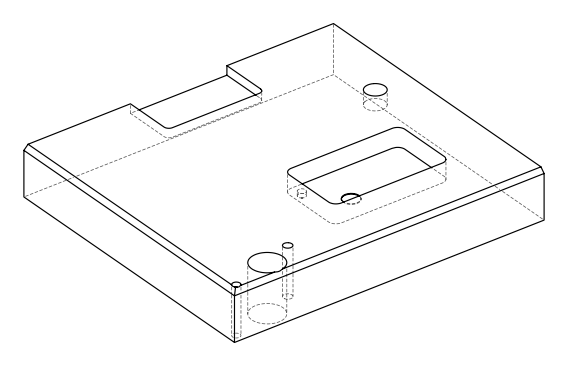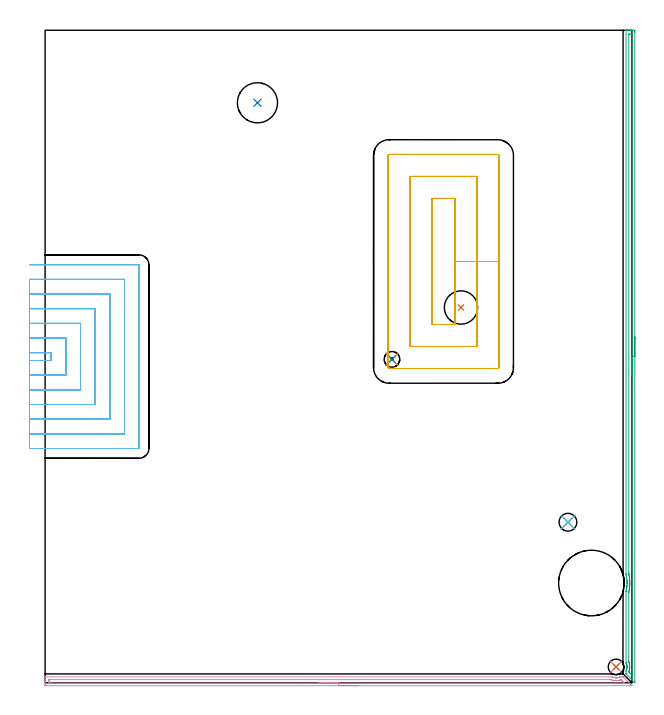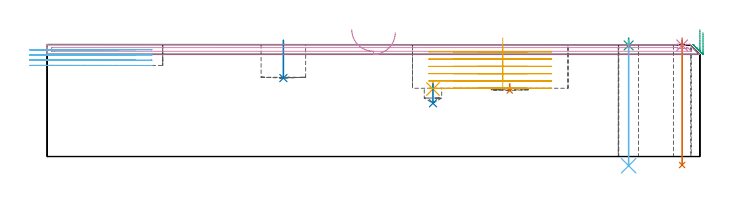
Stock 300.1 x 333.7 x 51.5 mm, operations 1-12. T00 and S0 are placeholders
(PLAN: 13 operations, 8 tool changes, 33.7 min)
(1 INDEXABLE_INSERT_DRILL_BLIND_HOLE_FROM_SOLID | STEP1POCKET | NXT0302_005 | 0.02 min | 4738 mm3)
(2 INDEXABLE_INSERT_DRILL_BLIND_HOLE_FROM_SOLID_1 | STEP1POCKET_2 | NXT0302_012 | 0.07 min | 4998 mm3)
(3 SPOT_DRILL | STEP1HOLE_1 | NXT0321_9005460120000 | 0.03 min | 0 mm3)
(4 SPOT_DRILL_1 | STEP1HOLE_2 | NXT0321_9005460120000 | 0.03 min | 1 mm3)
(5 SPOT_DRILL_2 | STEP1POCKET_1 | NXT0321_9005460120000 | 0.03 min | 2150 mm3)
(6 DRILL_THROUGH_HOLE_INTO_CENTER | STEP1HOLE_1 | UGT0301_206 | 0.23 min | 3336 mm3)
(7 DRILL_THROUGH_HOLE_INTO_CENTER_1 | STEP1HOLE_2 | UGT0301_475 | 0.23 min | 2576 mm3)
(8 DRILL_BLIND_HOLE_INTO_CENTER | STEP1POCKET_1 | UGT0301_475 | 0.04 min | 293 mm3)
(9 AREA_MILL | FG_CHAMFER_SURFACE | UGT0205_001 | 5.48 min | 3382 mm3)
(10 AREA_MILL_1 | FG_CHAMFER_SURFACE_1 | UGT0205_001 | 4.94 min | 3011 mm3)
(11 MILL_RECTANGULAR_POCKET | POCKET_RECTANGULAR_STRAIGHT | UGT0201_133 | Follow Part, ap 3.75, ae 75% | 9.6 min | 171150 mm3)
(12 MILL_SLOT | SLOT_PARTIAL_RECTANGULAR | NXT0201_010 | Follow Part, ap 2.5, ae 75% | 11.56 min | 52902 mm3)
(13 MILL_THROUGH_HOLE_FROM_SOLID_MATERIAL | STEP1HOLE | UGT0201_018 | Circular | 1.48 min | 45409 mm3)
(TOOL NXT0302_005 | Index. Insert Drill 17mm [880-D1700L20-05] | D17 PA176 FL85 Z2)
(TOOL NXT0302_012 | Index. Insert Drill 20.5mm [880-D2050L25-03] | D20.5 PA176 FL62 Z2)
(TOOL NXT0321_9005460120000 | NC Spot Drill, 142deg, 12mm, Carbide, Uncoated | D12 PA142 FL30 Z2)
(TOOL UGT0301_206 | Twist Drill 9.1 mm | D9.1 PA118 FL78 Z2)
(TOOL UGT0301_475 | Carbide Drill 8.0 mm | D8 PA118 FL75 Z2)
(TOOL UGT0205_001 | Chamfer Mill 20 x 3 x 45 deg. | D20 FL50 Z2)
(TOOL UGT0201_133 | Carbide End Mill 15.0 | D15 FL30 Z4)
(TOOL NXT0201_010 | ENDMILL 10mm [2P460-1000-NA 1630] | D10 FL30 Z6)
(TOOL UGT0201_018 | End mill 30 mm | D30 FL50 Z4)
(OP 1 INDEXABLE_INSERT_DRILL_BLIND_HOLE_FROM_SOLID)
G17 G21 G94 G90
T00 M6
G54
G17 G0 G90 X212.7 Y191.9 S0 M3
G43 Z61.5 H1
G94 G81 G98 Z30.4 F250. R33.4
G80
M5
M2
(OP 2 INDEXABLE_INSERT_DRILL_BLIND_HOLE_FROM_SOLID_1)
G17 G21 G94 G90
T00 M6
G54
G17 G0 G90 X108.6 Y296.6 S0 M3
G43 Z61.5 H1
G94 G81 G98 Z36.1 F250. R53.5
G80
M5
M2
(OP 3 SPOT_DRILL)
G17 G21 G94 G90
T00 M6
G54
G17 G0 G90 X267.4 Y82.1 S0 M3
G43 Z61.5 H0
G94 G81 G98 Z51.108 F250. R54.5
G80
M5
M2
(OP 4 SPOT_DRILL_1)
G17 G21 G94 G90
T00 M6
G54
G17 G0 G90 X292. Y8.1 S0 M3
G43 Z61.5 H0
G94 G81 G98 Z51.147 F250. R54.5
G80
M5
M2
(OP 5 SPOT_DRILL_2)
G17 G21 G94 G90
T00 M6
G54
G17 G0 G90 X177.4 Y165.4 S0 M3
G43 Z61.5 H0
G94 G81 G98 Z31.056 F250. R34.4
G80
M5
M2
(OP 6 DRILL_THROUGH_HOLE_INTO_CENTER)
G17 G21 G94 G90
T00 M6
G54
G17 G0 G90 X267.4 Y82.1 S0 M3
G43 Z61.5 H0
G94 G73 G98 Z-4.234 F250. Q7.962 R53.5
G80
M5
M2
(OP 7 DRILL_THROUGH_HOLE_INTO_CENTER_1)
G17 G21 G94 G90
T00 M6
G54
G17 G0 G90 X292. Y8.1 S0 M3
G43 Z61.5 H0
G94 G73 G98 Z-3.903 F250. Q7.915 R53.5
G80
M5
M2
(OP 8 DRILL_BLIND_HOLE_INTO_CENTER)
G17 G21 G94 G90
T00 M6
G54
G17 G0 G90 X177.4 Y165.4 S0 M3
G43 Z61.5 H0
G94 G81 G98 Z24.5 F250. R33.4
G80
M5
M2
(OP 9 AREA_MILL)
G17 G21 G94 G90
T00 M6
G54
G17 G0 G90 X301.6 Y176.85 S1061 M3
G43 Z61.5 H0
Z57.
G94 G1 Y176.812 Z56.128 F250.
Y176.698 Z55.264
Y176.509 Z54.412
Y176.247 Z53.58
Y175.913 Z52.774
Y175.51 Z52.
Y175.042 Z51.264
Y174.51 Z50.572
Y173.921 Z49.929
Y173.278 Z49.34
Y172.586 Z48.808
Y171.85 Z48.34
Y171.076 Z47.937
Y170.27 Z47.603
Y169.438 Z47.341
Y168.587 Z47.152
Y167.722 Z47.038
Y166.85 Z47.
X301.599 Y0.156
X301.596 Y0.016 Z47.003
X301.559 Y0.048 Z47.039
X301.424 Y0.176 Z47.175
X297.304 Y4.296 Z51.295
X297.114 Y4.489 Z51.479
X297.104 Y4.504 Z51.489
X297.1 Y4.645 Z51.5
Y5.985
X297.106 Y6.141 Z51.492
X297.216 Y6.387 Z51.383
X297.269 Y6.513 Z51.327
X297.272 Y6.52 Z51.324
X297.43 Y6.968 Z51.167
X297.45 Y7.057 Z51.147
X297.531 Y7.413 Z51.068
X297.565 Y7.7 Z51.034
X297.567 Y7.724 Z51.031
X297.568 Y7.744 Z51.028
X297.571 Y7.772 Z51.023
X297.583 Y7.859 Z51.014
Y7.861
X297.581 Y8.11 Z51.007
X297.583 Y8.317 Z51.013
X297.572 Y8.411 Z51.022
X297.569 Y8.443 Z51.027
X297.557 Y8.538 Z51.035
X297.55 Y8.613 Z51.045
X297.544 Y8.666 Z51.051
X297.536 Y8.755 Z51.061
X297.502 Y8.911 Z51.096
X297.438 Y9.206 Z51.161
X297.317 Y9.56 Z51.28
X297.288 Y9.648 Z51.31
X297.262 Y9.709 Z51.337
X297.196 Y9.861 Z51.401
X297.152 Y9.955 Z51.445
X297.106 Y10.059 Z51.491
X297.1 Y10.453 Z51.5
X297.103 Y46.704 Z51.495
X297.105 Y46.737 Z51.493
X297.109 Y46.777 Z51.487
X297.201 Y47.162 Z51.398
X297.208 Y47.19 Z51.392
X297.299 Y47.608 Z51.3
X297.369 Y47.989 Z51.229
X297.382 Y48.055 Z51.217
X297.511 Y48.948 Z51.082
X297.548 Y49.329 Z51.043
X297.584 Y49.667 Z51.013
X297.593 Y49.776 Z51.
X297.6 Y49.842 Z50.994
X297.626 Y50.471 Z50.969
X297.634 Y50.694 Z50.958
X297.635 Y50.735
X297.628 Y51.483 Z50.961
Y51.496
Y51.628 Z50.967
X297.573 Y52.457 Z51.022
X297.569 Y52.521 Z51.028
X297.465 Y53.414 Z51.134
X297.309 Y54.308 Z51.289
X297.114 Y55.201 Z51.482
X297.112 Y55.257 Z51.485
X297.106 Y55.681 Z51.493
X297.1 Y333.524 Z51.5
X297.102 Y333.692 Z51.488
X297.116 Y333.7 Z51.475
X297.48 Z51.119
X297.77 Z50.829
X298.466 Z50.129
X299.698 Z48.899
X300.234 Z48.361
X300.85 Z47.746
X301.117 Y333.697 Z47.478
X301.591 Y333.691 Z47.005
X301.594 Y333.559 Z47.003
X301.598 Y333.077 Z47.002
X301.6 Y332.589 Z47.
Y166.85
X300.186 Z48.414
Y5.14
X300.184 Y4.248 Z48.416
X300.183 Y4.198 Z48.417
X300.167 Y3.895 Z48.433
X300.074 Y3.983 Z48.526
X299.854 Y4.198 Z48.746
X299.35 Y4.7 Z49.25
X298.96 Y5.091 Z49.64
X298.562 Y5.5 Z50.038
X298.522 Y5.545 Z50.078
X298.524 Y5.563 Z50.076
X298.535 Y5.606 Z50.065
X298.66 Y5.985 Z49.94
X298.754 Y6.287 Z49.846
X298.81 Y6.531 Z49.79
X298.887 Y6.879 Z49.713
X298.943 Y7.29 Z49.657
X298.99 Y7.772 Z49.61
X298.994 Y7.836 Z49.606
X298.995 Y8.131 Z49.605
X298.991 Y8.396 Z49.609
X298.971 Y8.666 Z49.629
X298.923 Y9.098 Z49.677
X298.834 Y9.56 Z49.766
X298.77 Y9.846 Z49.83
X298.642 Y10.276 Z49.958
X298.587 Y10.454 Z50.013
X298.521 Y10.667 Z50.079
X298.514 Y11.347 Z50.086
X298.519 Y46.148 Z50.081
Y46.201
X298.525 Y46.41 Z50.075
X298.629 Y46.931 Z49.971
X298.66 Y47.095 Z49.94
X298.765 Y47.686 Z49.835
X298.812 Y47.989 Z49.788
X298.88 Y48.464 Z49.72
X298.931 Y48.882 Z49.669
X298.953 Y49.083 Z49.647
X298.97 Y49.267 Z49.63
X299.01 Y49.776 Z49.59
X299.024 Y50.105 Z49.576
X299.045 Y50.67 Z49.555
X299.046 Y50.978 Z49.554
X299.04 Y51.563 Z49.56
X299.026 Y51.891 Z49.574
X298.989 Y52.457 Z49.611
X298.959 Y52.853 Z49.641
X298.9 Y53.351 Z49.7
X298.836 Y53.871 Z49.764
X298.772 Y54.245 Z49.828
X298.645 Y54.957 Z49.955
X298.61 Y55.138 Z49.99
X298.528 Y55.559 Z50.072
X298.522 Y55.976 Z50.078
X298.521 Y56.032 Z50.079
X298.515 Y331.607 Z50.085
X298.516 Y331.659 Z50.084
X298.518 Y331.684 Z50.082
X298.52 Y331.689 Z50.08
X298.539 Y331.692 Z50.061
X298.946 Y331.699 Z49.654
X299.35 Z49.25
X299.831 Y331.697 Z48.769
X300.068 Y331.69 Z48.532
X300.179 Y331.681 Z48.421
X300.185 Y331.339 Z48.415
Y331.29
X300.186 Y166.85 Z48.414
Y165.978 Z48.452
Y165.114 Z48.566
Y164.262 Z48.755
Y163.43 Z49.017
Y162.624 Z49.351
Y161.85 Z49.754
Y161.114 Z50.223
Y160.422 Z50.754
Y159.779 Z51.343
Y159.19 Z51.986
Y158.659 Z52.678
Y158.19 Z53.414
Y157.787 Z54.188
Y157.453 Z54.994
Y157.191 Z55.826
Y157.002 Z56.678
Y156.888 Z57.543
Y156.85 Z58.414
G0 Z61.5
M5
M2
(OP 10 AREA_MILL_1)
G17 G21 G94 G90
T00 M6
G54
G17 G0 G90 X160.05 Y-1.5 S1061 M3
G43 Z61.5 H0
Z57.
G94 G1 X160.012 Z56.129 F250.
X159.898 Z55.264
X159.709 Z54.412
X159.447 Z53.58
X159.113 Z52.774
X158.71 Z52.
X158.242 Z51.264
X157.71 Z50.572
X157.121 Z49.929
X156.478 Z49.34
X155.786 Z48.809
X155.05 Z48.34
X154.276 Z47.937
X153.47 Z47.603
X152.638 Z47.341
X151.787 Z47.152
X150.922 Z47.038
X150.05 Z47.
X0.602 Y-1.499 Z47.001
X0.121 Y-1.494 Z47.003
X0.009 Y-1.491 Z47.005
X0. Y-1.017 Z47.478
Y-0.73 Z47.765
Y-0.134 Z48.36
Y0.441 Z48.938
Y0.75 Z49.246
Y1.324 Z49.821
Y1.634 Z50.129
Y2.663 Z51.162
X0.009 Y2.986 Z51.477
X0.01 Y3.005 Z51.495
X0.152 Y3. Z51.5
X289.688
X290.02 Y3.007 Z51.491
X290.141 Y2.952 Z51.445
X290.217 Y2.914 Z51.409
X290.384 Y2.84 Z51.338
X290.43 Y2.82 Z51.318
X290.873 Y2.671 Z51.169
X291.324 Y2.569 Z51.061
X291.425 Y2.558 Z51.05
X291.532 Y2.545 Z51.039
X291.595 Y2.539 Z51.031
X291.77 Y2.518 Z51.015
X291.978 Y2.52 Z51.007
X292.218 Y2.516 Z51.014
X292.36 Y2.534 Z51.027
X292.41 Y2.538 Z51.033
X292.485 Y2.548 Z51.04
X292.643 Y2.562 Z51.061
X292.668 Y2.565 Z51.063
X292.983 Y2.637 Z51.135
X293.112 Y2.666 Z51.164
X293.563 Y2.819 Z51.317
X293.643 Y2.855 Z51.348
X293.784 Y2.915 Z51.408
X293.902 Y2.974 Z51.465
X293.981 Y3.005 Z51.492
X294.142 Y3. Z51.5
X295.043
X295.587 Y3.006 Z51.49
X295.637 Y2.963 Z51.462
X297.852 Y0.75 Z49.246
X299.619 Y-1.017 Z47.479
X300.093 Y-1.494 Z47.006
Y-1.498 Z47.002
Y-1.5 Z47.
X150.05
Y-0.086 Z48.414
X3.279
X2.387 Y-0.085 Z48.415
X2.336 Y-0.084 Z48.416
X2.01 Y-0.071 Z48.429
X2.006 Y0.028 Z48.528
X2.001 Y0.248 Z48.748
X2. Y0.75 Z49.25
X2.001 Y1.133 Z49.633
X2.005 Y1.516 Z50.016
X2.009 Y1.566 Z50.066
X2.013 Y1.58 Z50.08
X2.019 Y1.581 Z50.081
X2.07 Y1.584 Z50.084
X2.176 Y1.585 Z50.085
X2.387 Y1.586 Z50.086
X288.84 Y1.585 Z50.085
X289.261 Y1.579 Z50.079
X289.472 Y1.57 Z50.07
X289.683 Y1.503 Z50.003
X289.877 Y1.442 Z49.942
X290.293 Y1.323 Z49.823
X290.575 Y1.258 Z49.758
X290.796 Y1.208 Z49.708
X291.042 Y1.172 Z49.672
X291.468 Y1.125 Z49.625
X291.65 Y1.112 Z49.612
X292.179 Y1.108 Z49.608
X292.36 Y1.111 Z49.611
X292.839 Y1.159 Z49.659
X293.252 Y1.219 Z49.719
X293.593 Y1.296 Z49.796
X293.839 Y1.355 Z49.855
X294.144 Y1.45 Z49.95
X294.284 Y1.495 Z49.995
X294.436 Y1.543 Z50.043
X294.519 Y1.568 Z50.068
X294.558 Y1.577 Z50.077
X294.658 Y1.481 Z49.981
X295.037 Y1.112 Z49.612
X295.4 Y0.75 Z49.25
X295.929 Y0.22 Z48.72
X296.122 Y0.021 Z48.521
X296.2 Y-0.062 Z48.438
X296.212 Y-0.08 Z48.42
X296.183 Y-0.081 Z48.419
X296.099 Y-0.084 Z48.416
X295.929 Y-0.085 Z48.415
X295.88 Y-0.086 Z48.414
X150.05
X149.178 Z48.452
X148.314 Z48.566
X147.462 Z48.755
X146.63 Z49.017
X145.824 Z49.351
X145.05 Z49.754
X144.314 Z50.223
X143.622 Z50.754
X142.979 Z51.343
X142.39 Z51.986
X141.858 Z52.679
X141.39 Z53.414
X140.987 Z54.188
X140.653 Z54.994
X140.391 Z55.826
X140.202 Z56.678
X140.088 Z57.543
X140.05 Z58.414
G0 Z61.5
M5
M2
(OP 11 MILL_RECTANGULAR_POCKET)
G17 G21 G94 G90
T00 M6
G54
G17 G0 G90 X209.5 Y191.723 S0 M3
G43 Z61.546 H0
Z54.546
G94 G1 Y215.45 Z48.188 F250.
Y247.7 F500.
X198.
Y183.2
X209.5
Y215.45
X220.75
Y258.95
X186.75
Y171.95
X220.75
Y215.45
X232.
Y269.8
G3 X231.6 Y270.2 R0.4
G1 X175.9
G3 X175.5 Y269.8 R0.4
G1 Y161.1
G3 X175.9 Y160.7 R0.4
G1 X231.6
G3 X232. Y161.1 R0.4
G1 Y215.45
Y216.45
G0 X209.5 Y191.723 Z51.188
G1 Y215.45 Z44.831 F250.
Y247.7 F500.
X198.
Y183.2
X209.5
Y215.45
X220.75
Y258.95
X186.75
Y171.95
X220.75
Y215.45
X232.
Y269.8
G3 X231.6 Y270.2 R0.4
G1 X175.9
G3 X175.5 Y269.8 R0.4
G1 Y161.1
G3 X175.9 Y160.7 R0.4
G1 X231.6
G3 X232. Y161.1 R0.4
G1 Y215.45
Y216.45
G0 X209.5 Y191.723 Z47.831
G1 Y215.45 Z41.473 F250.
Y247.7 F500.
X198.
Y183.2
X209.5
Y215.45
X220.75
Y258.95
X186.75
Y171.95
X220.75
Y215.45
X232.
Y269.8
G3 X231.6 Y270.2 R0.4
G1 X175.9
G3 X175.5 Y269.8 R0.4
G1 Y161.1
G3 X175.9 Y160.7 R0.4
G1 X231.6
G3 X232. Y161.1 R0.4
G1 Y215.45
Y216.45
G0 X209.5 Y191.723 Z44.473
G1 Y215.45 Z38.115 F250.
Y247.7 F500.
X198.
Y183.2
X209.5
Y215.45
X220.75
Y258.95
X186.75
Y171.95
X220.75
Y215.45
X232.
Y269.8
G3 X231.6 Y270.2 R0.4
G1 X175.9
G3 X175.5 Y269.8 R0.4
G1 Y161.1
G3 X175.9 Y160.7 R0.4
G1 X231.6
G3 X232. Y161.1 R0.4
G1 Y215.45
Y216.45
G0 X209.5 Y191.723 Z41.115
G1 Y215.45 Z34.758 F250.
Y247.7 F500.
X198.
Y183.2
X209.5
Y215.45
X220.75
Y258.95
X186.75
Y171.95
X220.75
Y215.45
X232.
Y269.8
G3 X231.6 Y270.2 R0.4
G1 X175.9
G3 X175.5 Y269.8 R0.4
G1 Y161.1
G3 X175.9 Y160.7 R0.4
G1 X231.6
G3 X232. Y161.1 R0.4
G1 Y215.45
Y216.45
G0 X209.5 Y191.723 Z37.758
G1 Y215.45 Z31.4 F250.
Y247.7 F500.
X198.
Y183.2
X209.5
Y215.45
X220.75
Y258.95
X186.75
Y171.95
X220.75
Y215.45
X232.
Y269.8
G3 X231.6 Y270.2 R0.4
G1 X175.9
G3 X175.5 Y269.8 R0.4
G1 Y161.1
G3 X175.9 Y160.7 R0.4
G1 X231.6
G3 X232. Y161.1 R0.4
G1 Y215.45
Y216.45
G0 Z61.546
M5
M2
(OP 12 MILL_SLOT)
G17 G21 G94 G90
T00 M6
G54
G17 G0 G90 X-8. Y164.8 S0 M3
G43 Z61.546 H1
Z49.134
G94 G1 X-5. F250.
X3.1 F500.
Y168.8
X-5.
X-8. F250.
Y157.3
X-5.
X10.6 F500.
Y176.3
X-5.
X-8. F250.
Y149.8
X-5.
X18.1 F500.
Y183.8
X-5.
X-8. F250.
Y142.3
X-5.
X25.6 F500.
Y191.3
X-5.
X-8. F250.
Y134.8
X-5.
X33.1 F500.
Y198.8
X-5.
X-8. F250.
Y127.3
X-5.
X40.6 F500.
Y206.3
X-5.
X-8. F250.
Y119.8
X-5.
X48. F500.
X48.055 Y119.805
X48.095 Y119.845
X48.1 Y119.9
Y213.7
X48.095 Y213.755
X48.055 Y213.795
X48. Y213.8
X-5.
X-8. F250.
G0 Y164.8 Z46.723
G1 X-5.
X3.1 F500.
Y168.8
X-5.
X-8. F250.
Y157.3
X-5.
X10.6 F500.
Y176.3
X-5.
X-8. F250.
Y149.8
X-5.
X18.1 F500.
Y183.8
X-5.
X-8. F250.
Y142.3
X-5.
X25.6 F500.
Y191.3
X-5.
X-8. F250.
Y134.8
X-5.
X33.1 F500.
Y198.8
X-5.
X-8. F250.
Y127.3
X-5.
X40.6 F500.
Y206.3
X-5.
X-8. F250.
Y119.8
X-5.
X48. F500.
X48.055 Y119.805
X48.095 Y119.845
X48.1 Y119.9
Y213.7
X48.095 Y213.755
X48.055 Y213.795
X48. Y213.8
X-5.
X-8. F250.
G0 Y164.8 Z44.311
G1 X-5.
X3.1 F500.
Y168.8
X-5.
X-8. F250.
Y157.3
X-5.
X10.6 F500.
Y176.3
X-5.
X-8. F250.
Y149.8
X-5.
X18.1 F500.
Y183.8
X-5.
X-8. F250.
Y142.3
X-5.
X25.6 F500.
Y191.3
X-5.
X-8. F250.
Y134.8
X-5.
X33.1 F500.
Y198.8
X-5.
X-8. F250.
Y127.3
X-5.
X40.6 F500.
Y206.3
X-5.
X-8. F250.
Y119.8
X-5.
X48. F500.
X48.055 Y119.805
X48.095 Y119.845
X48.1 Y119.9
Y213.7
X48.095 Y213.755
X48.055 Y213.795
X48. Y213.8
X-5.
X-8. F250.
G0 Y164.8 Z41.9
G1 X-5.
X3.1 F500.
Y168.8
X-5.
X-8. F250.
Y157.3
X-5.
X10.6 F500.
Y176.3
X-5.
X-8. F250.
Y149.8
X-5.
X18.1 F500.
Y183.8
X-5.
X-8. F250.
Y142.3
X-5.
X25.6 F500.
Y191.3
X-5.
X-8. F250.
Y134.8
X-5.
X33.1 F500.
Y198.8
X-5.
X-8. F250.
Y127.3
X-5.
X40.6 F500.
Y206.3
X-5.
X-8. F250.
Y119.8
X-5.
X48. F500.
X48.055 Y119.805
X48.095 Y119.845
X48.1 Y119.9
Y213.7
X48.095 Y213.755
X48.055 Y213.795
X48. Y213.8
X-5.
X-8. F250.
G0 Z61.546
M5
M2
